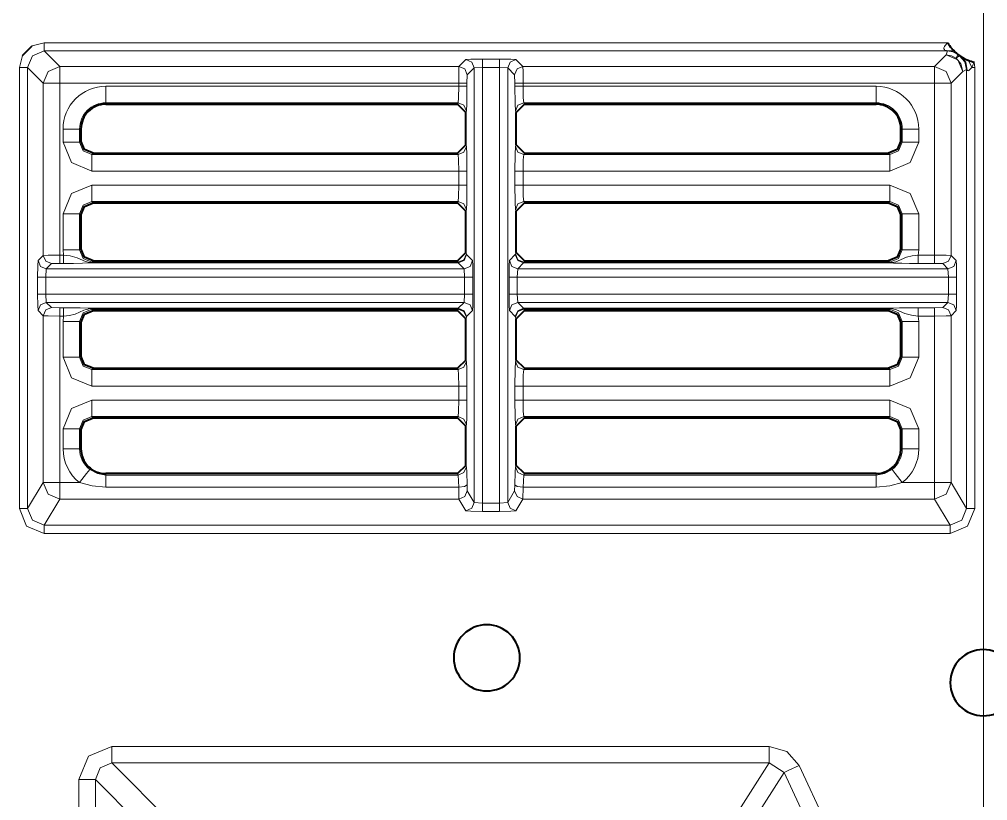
# Model space of a CAD drawing. Header units: millimetres. Extents: x 0 to 2941, y -405 to 1422.
# Drawn here: x 563.3 to 621.8, y 407.6 to 454.8 of the extents above; entities that cross this region are included whole.
import ezdxf

# ---------------------------------------------------------------- set-up
doc = ezdxf.new("R2010")
doc.units = ezdxf.units.MM
doc.layers.add('FINE', color=9, linetype='Continuous')
doc.layers.add('OUTLINE', color=7, linetype='Continuous')

msp = doc.modelspace()

# ---------------------------------------------------------------- linework, layer by layer
at = {"layer": 'FINE', "lineweight": 9}
for p, q in [((621.566, 467.028), (621.566, 329.885)), ((564.829, 453.377), (564.102, 453.189)), ((619.409, 453.377), (564.829, 453.377)), ((564.829, 452.877), (619.397, 452.877)), ((565.773, 451.933), (564.829, 452.877)), ((563.518, 452.605), (563.33, 451.878)), ((590.304, 452.354), (589.884, 451.933)), ((592.33, 452.379), (591.304, 452.379)), ((593.749, 451.933), (593.329, 452.354)), ((619.317, 452.64), (618.611, 451.933)), ((563.83, 451.878), (564.773, 450.934)), ((563.83, 425.213), (563.83, 451.878)), ((589.884, 451.933), (565.773, 451.933)), ((590.384, 451.434), (590.804, 451.854)), ((590.804, 451.854), (591.304, 451.879)), ((590.804, 425.586), (590.804, 451.854)), ((591.304, 451.879), (591.304, 425.544)), ((591.304, 451.879), (592.33, 451.879)), ((592.829, 451.854), (593.249, 451.434)), ((592.829, 451.854), (592.829, 425.586)), ((618.611, 451.933), (593.749, 451.933)), ((619.61, 450.934), (620.317, 451.641)), ((620.554, 451.762), (620.554, 425.213)), ((593.249, 451.434), (593.262, 450.934)), ((564.773, 450.934), (564.773, 440.521)), ((589.871, 450.739), (568.549, 450.739)), ((589.871, 450.934), (589.871, 450.739)), ((593.262, 450.934), (593.262, 450.739)), ((593.762, 450.934), (618.611, 450.934)), ((593.762, 450.739), (593.762, 450.934)), ((615.085, 450.739), (593.762, 450.739)), ((619.61, 440.521), (619.61, 450.934)), ((568.549, 449.74), (589.834, 449.74)), ((568.549, 449.659), (568.549, 449.74)), ((589.834, 449.74), (589.793, 449.659)), ((593.299, 449.241), (593.34, 449.158)), ((593.799, 449.74), (615.085, 449.74)), ((593.84, 449.659), (593.799, 449.74)), ((615.085, 449.74), (615.085, 449.659)), ((565.969, 448.158), (565.969, 447.36)), ((566.967, 448.158), (567.049, 448.158)), ((566.967, 447.36), (566.967, 448.158)), ((567.049, 447.442), (566.967, 447.36)), ((590.334, 447.111), (590.293, 447.193)), ((593.34, 447.193), (593.299, 447.111)), ((567.716, 446.611), (567.798, 446.693)), ((593.799, 446.611), (593.84, 446.693)), ((615.917, 446.611), (593.799, 446.611)), ((615.836, 446.693), (615.917, 446.611)), ((567.716, 445.613), (589.871, 445.613)), ((590.371, 444.773), (590.371, 445.613)), ((593.262, 445.613), (593.262, 444.773)), ((593.762, 445.613), (615.917, 445.613)), ((593.762, 444.773), (593.762, 445.613)), ((615.917, 444.773), (593.762, 444.773)), ((567.716, 443.774), (589.834, 443.774)), ((567.798, 443.693), (567.716, 443.774)), ((589.834, 443.774), (589.793, 443.693)), ((593.799, 443.774), (615.917, 443.774)), ((593.84, 443.693), (593.799, 443.774)), ((615.917, 443.774), (615.836, 443.693)), ((565.969, 443.025), (565.969, 440.86)), ((566.967, 443.025), (567.049, 442.944)), ((566.967, 440.86), (566.967, 443.025)), ((590.293, 443.193), (590.334, 443.275)), ((593.299, 443.275), (593.34, 443.193)), ((616.585, 442.944), (616.666, 443.025)), ((616.666, 443.025), (616.666, 440.86)), ((617.664, 440.86), (617.664, 443.025)), ((565.999, 440.533), (565.773, 440.533)), ((565.969, 440.86), (565.999, 440.533)), ((567.049, 440.942), (566.967, 440.86)), ((590.334, 440.611), (590.293, 440.693)), ((590.342, 440.563), (590.334, 440.611)), ((590.699, 440.205), (590.342, 440.563)), ((593.291, 440.563), (592.934, 440.205)), ((593.299, 440.611), (593.291, 440.563)), ((593.34, 440.693), (593.299, 440.611)), ((616.666, 440.86), (616.585, 440.942)), ((617.634, 440.533), (617.664, 440.86)), ((619.925, 440.205), (619.61, 440.521)), ((564.958, 439.705), (565.273, 440.021)), ((565.273, 440.021), (565.773, 440.033)), ((565.773, 440.033), (565.999, 440.033)), ((567.716, 440.111), (567.798, 440.193)), ((589.842, 440.079), (567.716, 440.079)), ((567.716, 440.063), (589.842, 440.063)), ((589.834, 440.111), (589.842, 440.079)), ((589.842, 440.063), (590.199, 439.705)), ((593.434, 439.705), (593.791, 440.063)), ((593.791, 440.079), (593.799, 440.111)), ((615.917, 440.079), (593.791, 440.079)), ((593.791, 440.063), (615.917, 440.063)), ((593.799, 440.111), (593.84, 440.193)), ((617.634, 440.033), (618.611, 440.033)), ((618.611, 440.033), (619.11, 440.021)), ((619.11, 440.021), (619.426, 439.705)), ((564.932, 439.206), (564.958, 439.705)), ((564.958, 439.705), (590.199, 439.705)), ((590.199, 439.705), (590.225, 439.206)), ((593.434, 439.705), (619.426, 439.705)), ((619.426, 439.705), (619.451, 439.206)), ((564.433, 439.206), (564.433, 438.18)), ((590.225, 439.206), (564.932, 439.206)), ((564.932, 438.18), (564.932, 439.206)), ((590.225, 439.206), (590.225, 438.18)), ((590.725, 438.18), (590.725, 439.206)), ((592.909, 439.206), (592.909, 438.18)), ((619.451, 439.206), (593.408, 439.206)), ((619.451, 439.206), (619.451, 438.18)), ((619.951, 438.18), (619.951, 439.206)), ((564.932, 438.18), (590.225, 438.18)), ((564.958, 437.68), (564.932, 438.18)), ((590.225, 438.18), (590.199, 437.68)), ((593.408, 438.18), (619.451, 438.18)), ((593.434, 437.68), (593.408, 438.18)), ((619.451, 438.18), (619.426, 437.68)), ((590.199, 437.68), (564.958, 437.68)), ((565.273, 437.365), (564.958, 437.68)), ((590.199, 437.68), (589.842, 437.323)), ((619.426, 437.68), (593.434, 437.68)), ((593.791, 437.323), (593.434, 437.68)), ((619.426, 437.68), (619.11, 437.365)), ((564.458, 437.18), (564.773, 436.865)), ((565.773, 437.352), (565.273, 437.365)), ((565.999, 437.352), (565.773, 437.352)), ((589.842, 437.323), (567.716, 437.323)), ((567.716, 437.306), (589.842, 437.306)), ((567.798, 437.193), (567.716, 437.274)), ((567.716, 437.274), (589.834, 437.274)), ((589.834, 437.274), (589.793, 437.193)), ((589.842, 437.306), (589.834, 437.274)), ((590.342, 436.823), (590.699, 437.18)), ((592.934, 437.18), (593.291, 436.823)), ((615.917, 437.323), (593.791, 437.323)), ((593.791, 437.306), (615.917, 437.306)), ((593.799, 437.274), (593.791, 437.306)), ((615.917, 437.274), (615.836, 437.193)), ((618.611, 437.352), (617.634, 437.352)), ((619.11, 437.365), (618.611, 437.352)), ((564.773, 436.865), (564.773, 426.786)), ((565.773, 436.852), (565.999, 436.852)), ((565.773, 426.786), (565.773, 436.852)), ((565.999, 436.852), (565.969, 436.525)), ((565.969, 436.525), (565.969, 434.36)), ((590.293, 436.693), (590.334, 436.775)), ((590.334, 436.775), (590.342, 436.823)), ((593.291, 436.823), (593.299, 436.775)), ((593.299, 436.775), (593.34, 436.693)), ((616.585, 436.444), (616.666, 436.525)), ((616.666, 436.525), (616.666, 434.36)), ((617.634, 436.852), (618.611, 436.852)), ((617.664, 436.525), (617.634, 436.852)), ((619.61, 426.786), (619.61, 436.865)), ((567.049, 434.442), (566.967, 434.36)), ((590.334, 434.111), (590.293, 434.193)), ((593.34, 434.193), (593.299, 434.111)), ((616.666, 434.36), (616.585, 434.442)), ((567.716, 433.611), (567.798, 433.693)), ((593.799, 433.611), (593.84, 433.693)), ((615.917, 433.611), (593.799, 433.611)), ((615.836, 433.693), (615.917, 433.611)), ((567.716, 432.613), (589.871, 432.613)), ((589.871, 432.613), (589.871, 431.773)), ((590.371, 431.773), (590.371, 432.613)), ((593.262, 432.613), (593.262, 431.773)), ((615.917, 431.773), (593.762, 431.773)), ((589.834, 430.774), (589.793, 430.693)), ((593.799, 430.774), (615.917, 430.774)), ((593.84, 430.693), (593.799, 430.774)), ((615.917, 430.774), (615.836, 430.693)), ((565.969, 430.025), (565.969, 428.828)), ((566.967, 428.828), (566.967, 430.025)), ((566.967, 430.025), (567.049, 429.944)), ((593.299, 430.275), (593.34, 430.193)), ((616.585, 429.944), (616.666, 430.025)), ((616.666, 430.025), (616.666, 428.828)), ((567.049, 428.828), (566.967, 428.828)), ((616.666, 428.828), (616.585, 428.828)), ((590.336, 427.742), (590.293, 427.828)), ((593.34, 427.828), (593.297, 427.742)), ((568.549, 427.242), (568.549, 427.328)), ((589.836, 427.242), (568.549, 427.242)), ((589.793, 427.328), (589.836, 427.242)), ((589.836, 427.242), (589.872, 426.515)), ((593.761, 426.515), (593.797, 427.242)), ((593.797, 427.242), (593.84, 427.328)), ((615.085, 427.242), (593.797, 427.242)), ((615.085, 427.328), (615.085, 427.242)), ((564.773, 426.786), (563.83, 425.213)), ((566.971, 426.786), (565.773, 426.786)), ((568.549, 426.515), (589.872, 426.515)), ((589.872, 426.515), (589.884, 425.787)), ((590.384, 426.287), (590.372, 426.651)), ((593.262, 426.651), (593.25, 426.287)), ((593.749, 425.787), (593.761, 426.515)), ((593.761, 426.515), (615.085, 426.515)), ((620.554, 425.213), (619.61, 426.786)), ((590.804, 425.586), (590.384, 426.287)), ((593.25, 426.287), (592.829, 425.586)), ((564.829, 424.213), (565.773, 425.787)), ((565.773, 425.787), (589.884, 425.787)), ((589.884, 425.787), (590.304, 425.087)), ((591.304, 425.544), (590.804, 425.586)), ((592.33, 425.544), (591.304, 425.544)), ((592.829, 425.586), (592.33, 425.544)), ((593.329, 425.087), (593.749, 425.787)), ((593.749, 425.787), (618.611, 425.787)), ((618.611, 425.787), (619.555, 424.213)), ((619.555, 424.213), (564.829, 424.213)), ((591.09, 387.665), (568.918, 409.837)), ((568.918, 409.837), (608.626, 409.837)), ((608.626, 409.837), (609.53, 409.26)), ((615.053, 399.779), (610.435, 409.682)), ((609.53, 409.26), (614.148, 399.357)), ((567.92, 408.838), (590.092, 386.667))]:
    msp.add_line(p, q, dxfattribs=at)
for points in [[(564.829, 453.377), (564.829, 453.028), (564.829, 452.877)], [(619.409, 453.377), (619.4, 453.369), (619.261, 453.215), (619.212, 453.136), (619.187, 453.066), (619.186, 453.012), (619.21, 452.963), (619.243, 452.934), (619.302, 452.909)], [(563.83, 451.878), (564.122, 452.585), (564.829, 452.877)], [(619.302, 452.909), (619.65, 452.888), (619.948, 452.735)], [(619.302, 452.909), (619.339, 452.897), (619.376, 452.886), (619.395, 452.879), (619.397, 452.877)], [(619.397, 452.877), (619.335, 452.693), (619.317, 452.64)], [(619.397, 452.877), (619.724, 452.822), (620.015, 452.664)], [(591.304, 452.379), (590.606, 452.372), (590.304, 452.354)], [(590.304, 452.354), (590.657, 452.207), (590.804, 451.854)], [(591.304, 452.379), (591.304, 452.228), (591.304, 451.879)], [(592.33, 452.379), (592.33, 452.228), (592.33, 451.879)], [(593.329, 452.354), (593.027, 452.372), (592.33, 452.379)], [(593.329, 452.354), (592.976, 452.207), (592.829, 451.854)], [(619.917, 452.44), (619.633, 452.589), (619.317, 452.64)], [(619.317, 452.64), (620.024, 452.347), (620.317, 451.641)], [(619.917, 452.44), (619.996, 452.621), (620.015, 452.664)], [(620.127, 452.581), (619.968, 452.474), (619.917, 452.44)], [(619.917, 452.44), (620.211, 452.088), (620.317, 451.641)], [(620.015, 452.664), (619.975, 452.709), (619.948, 452.735)], [(620.197, 452.549), (620.144, 452.577), (620.127, 452.581)], [(620.127, 452.581), (620.441, 452.224), (620.554, 451.762)], [(620.197, 452.549), (620.5, 452.192), (620.585, 451.713)], [(620.643, 452.317), (620.76, 452.105), (620.859, 451.878)], [(620.859, 451.878), (621.015, 452.194), (621.018, 452.201)], [(621.054, 425.213), (621.054, 451.878), (621.018, 452.201)], [(563.33, 451.878), (563.679, 451.878), (563.83, 451.878)], [(563.33, 451.878), (563.33, 425.213), (563.769, 424.152), (564.829, 423.713)], [(565.773, 451.933), (565.066, 451.641), (564.773, 450.934)], [(565.773, 451.933), (565.773, 451.632), (565.773, 450.934)], [(589.884, 451.933), (589.875, 451.632), (589.871, 450.934)], [(589.884, 451.933), (590.237, 451.787), (590.384, 451.434)], [(592.33, 425.544), (592.33, 451.879), (592.829, 451.854)], [(593.749, 451.933), (593.396, 451.787), (593.249, 451.434)], [(593.762, 450.934), (593.758, 451.632), (593.749, 451.933)], [(619.61, 450.934), (619.317, 451.641), (618.611, 451.933)], [(618.611, 450.934), (618.611, 451.632), (618.611, 451.933)], [(620.317, 451.641), (620.513, 451.741), (620.554, 451.762)], [(620.554, 451.762), (620.561, 451.753), (620.585, 451.713)], [(620.585, 451.713), (620.614, 451.686), (620.652, 451.684), (620.689, 451.701), (620.768, 451.768), (620.859, 451.878)], [(620.859, 451.878), (620.954, 451.878), (621.054, 451.878)], [(590.371, 450.739), (590.371, 450.934), (590.384, 451.434)], [(564.773, 450.934), (565.075, 450.934), (565.773, 450.934)], [(565.773, 440.533), (565.773, 450.934), (589.871, 450.934)], [(568.549, 450.739), (568.549, 450.05), (568.549, 449.74)], [(589.871, 450.739), (589.86, 450.05), (589.834, 449.74)], [(589.871, 450.934), (590.22, 450.934), (590.371, 450.934)], [(590.371, 450.739), (590.22, 450.739), (589.871, 450.739)], [(590.293, 449.158), (590.334, 449.241), (590.36, 449.706), (590.371, 450.739)], [(593.762, 450.934), (593.413, 450.934), (593.262, 450.934)], [(593.762, 450.739), (593.413, 450.739), (593.262, 450.739)], [(593.262, 450.739), (593.273, 449.706), (593.299, 449.241)], [(593.799, 449.74), (593.773, 450.05), (593.762, 450.739)], [(615.085, 449.74), (615.085, 450.05), (615.085, 450.739)], [(618.611, 450.934), (618.611, 440.533), (617.634, 440.533)], [(618.611, 450.934), (619.308, 450.934), (619.61, 450.934)], [(590.334, 449.241), (590.187, 449.593), (589.834, 449.74)], [(593.799, 449.74), (593.446, 449.593), (593.299, 449.241)], [(565.969, 448.158), (566.657, 448.158), (566.967, 448.158)], [(616.585, 448.158), (616.666, 448.158), (616.666, 447.36), (616.585, 447.442)], [(616.666, 448.158), (616.976, 448.158), (617.664, 448.158)], [(565.969, 447.36), (566.657, 447.36), (566.967, 447.36)], [(565.969, 447.36), (566.48, 446.124), (567.716, 445.613)], [(567.716, 446.611), (567.185, 446.829), (566.967, 447.36)], [(589.834, 446.611), (590.187, 446.758), (590.334, 447.111)], [(590.371, 445.613), (590.36, 446.645), (590.334, 447.111)], [(593.299, 447.111), (593.273, 446.645), (593.262, 445.613)], [(593.299, 447.111), (593.446, 446.758), (593.799, 446.611)], [(616.666, 447.36), (616.448, 446.829), (615.917, 446.611)], [(615.917, 445.613), (617.153, 446.124), (617.664, 447.36)], [(616.666, 447.36), (616.976, 447.36), (617.664, 447.36)], [(589.793, 446.693), (589.834, 446.611), (567.716, 446.611)], [(567.716, 445.613), (567.716, 446.301), (567.716, 446.611)], [(589.834, 446.611), (589.86, 446.301), (589.871, 445.613)], [(593.762, 445.613), (593.773, 446.301), (593.799, 446.611)], [(615.917, 446.611), (615.917, 446.301), (615.917, 445.613)], [(589.871, 445.613), (589.871, 444.773), (567.716, 444.773)], [(589.871, 445.613), (590.22, 445.613), (590.371, 445.613)], [(593.262, 445.613), (593.413, 445.613), (593.762, 445.613)], [(567.716, 444.773), (566.48, 444.261), (565.969, 443.025)], [(567.716, 444.773), (567.716, 444.084), (567.716, 443.774)], [(589.871, 444.773), (589.86, 444.084), (589.834, 443.774)], [(589.871, 444.773), (590.22, 444.773), (590.371, 444.773)], [(590.334, 443.275), (590.36, 443.74), (590.371, 444.773)], [(593.262, 444.773), (593.413, 444.773), (593.762, 444.773)], [(593.262, 444.773), (593.273, 443.74), (593.299, 443.275)], [(593.799, 443.774), (593.773, 444.084), (593.762, 444.773)], [(615.917, 444.773), (615.917, 444.084), (615.917, 443.774)], [(617.664, 443.025), (617.153, 444.261), (615.917, 444.773)], [(566.967, 443.025), (567.185, 443.556), (567.716, 443.774)], [(590.334, 443.275), (590.187, 443.628), (589.834, 443.774)], [(593.299, 443.275), (593.446, 443.628), (593.799, 443.774)], [(615.917, 443.774), (616.448, 443.556), (616.666, 443.025)], [(565.969, 443.025), (566.657, 443.025), (566.967, 443.025)], [(616.666, 443.025), (616.976, 443.025), (617.664, 443.025)], [(564.773, 440.521), (564.458, 440.205), (564.44, 439.903), (564.433, 439.206)], [(565.773, 440.533), (565.075, 440.53), (564.773, 440.521)], [(564.773, 440.521), (564.92, 440.167), (565.273, 440.021)], [(565.773, 440.533), (565.773, 440.184), (565.773, 440.033)], [(565.969, 440.86), (566.657, 440.86), (566.967, 440.86)], [(565.999, 440.533), (565.999, 440.184), (565.999, 440.033)], [(567.716, 440.079), (567.646, 440.081), (567.559, 440.09), (567.32, 440.15), (566.82, 440.372), (566.406, 440.483), (565.999, 440.533)], [(567.716, 440.111), (567.185, 440.329), (566.967, 440.86)], [(589.834, 440.111), (590.187, 440.258), (590.334, 440.611)], [(589.842, 440.079), (590.194, 440.222), (590.342, 440.563)], [(589.842, 440.063), (590.195, 440.209), (590.342, 440.563)], [(593.291, 440.563), (593.439, 440.222), (593.791, 440.079)], [(593.291, 440.563), (593.438, 440.209), (593.791, 440.063)], [(593.299, 440.611), (593.446, 440.258), (593.799, 440.111)], [(616.666, 440.86), (616.448, 440.329), (615.917, 440.111)], [(617.634, 440.533), (617.27, 440.49), (616.927, 440.412), (616.409, 440.188), (616.272, 440.137), (616.166, 440.108), (616.02, 440.084), (615.95, 440.08), (615.917, 440.079)], [(616.666, 440.86), (616.976, 440.86), (617.664, 440.86)], [(617.634, 440.533), (617.634, 440.184), (617.634, 440.033)], [(618.611, 440.533), (618.611, 440.184), (618.611, 440.033)], [(619.61, 440.521), (619.308, 440.53), (618.611, 440.533)], [(619.61, 440.521), (619.464, 440.167), (619.11, 440.021)], [(564.458, 440.205), (564.605, 439.852), (564.958, 439.705)], [(565.999, 440.033), (566.591, 440.037), (567.139, 440.046), (567.547, 440.059), (567.655, 440.062), (567.689, 440.063), (567.716, 440.063)], [(589.793, 440.193), (589.834, 440.111), (567.716, 440.111)], [(567.716, 440.111), (567.716, 440.101), (567.716, 440.079)], [(567.716, 440.079), (567.716, 440.068), (567.716, 440.063)], [(589.842, 440.079), (589.842, 440.068), (589.842, 440.063)], [(590.199, 439.705), (590.553, 439.852), (590.699, 440.205)], [(590.725, 439.206), (590.717, 439.903), (590.699, 440.205)], [(592.934, 440.205), (592.916, 439.903), (592.909, 439.206)], [(592.934, 440.205), (593.081, 439.852), (593.434, 439.705)], [(593.791, 440.063), (593.791, 440.068), (593.791, 440.079)], [(615.836, 440.193), (615.917, 440.111), (593.799, 440.111)], [(615.917, 440.111), (615.917, 440.101), (615.917, 440.079)], [(615.917, 440.079), (615.917, 440.068), (615.917, 440.063)], [(615.917, 440.063), (615.93, 440.063), (615.957, 440.062), (616.016, 440.061), (616.065, 440.059), (616.14, 440.057), (616.633, 440.043), (617.104, 440.036), (617.634, 440.033)], [(619.925, 440.205), (619.779, 439.852), (619.426, 439.705)], [(619.951, 439.206), (619.943, 439.903), (619.925, 440.205)], [(593.408, 438.18), (593.408, 439.206), (593.434, 439.705)], [(564.433, 439.206), (564.583, 439.206), (564.932, 439.206)], [(590.225, 439.206), (590.574, 439.206), (590.725, 439.206)], [(592.909, 439.206), (593.06, 439.206), (593.408, 439.206)], [(619.951, 439.206), (619.8, 439.206), (619.451, 439.206)], [(564.433, 438.18), (564.583, 438.18), (564.932, 438.18)], [(564.433, 438.18), (564.44, 437.482), (564.458, 437.18)], [(590.225, 438.18), (590.574, 438.18), (590.725, 438.18)], [(590.699, 437.18), (590.717, 437.482), (590.725, 438.18)], [(592.909, 438.18), (593.06, 438.18), (593.408, 438.18)], [(592.909, 438.18), (592.916, 437.482), (592.934, 437.18)], [(619.951, 438.18), (619.8, 438.18), (619.451, 438.18)], [(619.61, 436.865), (619.925, 437.18), (619.943, 437.482), (619.951, 438.18)], [(564.458, 437.18), (564.605, 437.534), (564.958, 437.68)], [(590.199, 437.68), (590.553, 437.534), (590.699, 437.18)], [(592.934, 437.18), (593.081, 437.534), (593.434, 437.68)], [(619.925, 437.18), (619.779, 437.534), (619.426, 437.68)], [(564.773, 436.865), (564.92, 437.218), (565.273, 437.365)], [(565.773, 436.852), (565.773, 437.201), (565.773, 437.352)], [(565.969, 436.525), (566.657, 436.525), (566.967, 436.525), (567.185, 437.056), (567.716, 437.274)], [(565.999, 436.852), (565.999, 437.201), (565.999, 437.352)], [(567.716, 437.323), (567.704, 437.323), (567.676, 437.323), (567.617, 437.324), (567.568, 437.326), (567.494, 437.329), (567, 437.343), (566.529, 437.35), (565.999, 437.352)], [(565.999, 436.852), (566.363, 436.895), (566.706, 436.973), (567.224, 437.198), (567.361, 437.249), (567.467, 437.278), (567.614, 437.301), (567.683, 437.306), (567.716, 437.306)], [(567.716, 437.306), (567.716, 437.318), (567.716, 437.323)], [(567.716, 437.306), (567.716, 437.285), (567.716, 437.274)], [(589.834, 437.274), (590.187, 437.127), (590.334, 436.775)], [(589.842, 437.323), (590.195, 437.176), (590.342, 436.823)], [(589.842, 437.323), (589.842, 437.318), (589.842, 437.306)], [(589.842, 437.306), (590.194, 437.164), (590.342, 436.823)], [(593.291, 436.823), (593.438, 437.176), (593.791, 437.323)], [(593.291, 436.823), (593.439, 437.164), (593.791, 437.306)], [(593.299, 436.775), (593.446, 437.127), (593.799, 437.274)], [(593.791, 437.306), (593.791, 437.318), (593.791, 437.323)], [(593.84, 437.193), (593.799, 437.274), (615.917, 437.274)], [(617.634, 437.352), (617.042, 437.349), (616.494, 437.34), (616.086, 437.327), (615.978, 437.324), (615.944, 437.323), (615.917, 437.323)], [(615.917, 437.306), (615.917, 437.318), (615.917, 437.323)], [(615.917, 437.306), (615.917, 437.285), (615.917, 437.274)], [(615.917, 437.306), (615.987, 437.304), (616.074, 437.295), (616.314, 437.235), (616.813, 437.014), (617.227, 436.902), (617.634, 436.852)], [(615.917, 437.274), (616.448, 437.056), (616.666, 436.525)], [(617.634, 436.852), (617.634, 437.201), (617.634, 437.352)], [(618.611, 436.852), (618.611, 437.201), (618.611, 437.352)], [(619.61, 436.865), (619.464, 437.218), (619.11, 437.365)], [(564.773, 436.865), (565.075, 436.856), (565.773, 436.852)], [(566.967, 434.36), (566.967, 436.525), (567.049, 436.444)], [(615.917, 432.613), (617.153, 433.124), (617.664, 434.36), (617.664, 436.525)], [(616.666, 436.525), (616.976, 436.525), (617.664, 436.525)], [(618.611, 436.852), (619.308, 436.856), (619.61, 436.865)], [(565.969, 434.36), (566.657, 434.36), (566.967, 434.36)], [(565.969, 434.36), (566.48, 433.124), (567.716, 432.613)], [(567.716, 433.611), (567.185, 433.829), (566.967, 434.36)], [(589.834, 433.611), (590.187, 433.758), (590.334, 434.111)], [(590.371, 432.613), (590.36, 433.645), (590.334, 434.111)], [(593.299, 434.111), (593.273, 433.645), (593.262, 432.613)], [(593.299, 434.111), (593.446, 433.758), (593.799, 433.611)], [(616.666, 434.36), (616.448, 433.829), (615.917, 433.611)], [(616.666, 434.36), (616.976, 434.36), (617.664, 434.36)], [(589.793, 433.693), (589.834, 433.611), (567.716, 433.611)], [(567.716, 433.611), (567.716, 433.301), (567.716, 432.613)], [(589.834, 433.611), (589.86, 433.301), (589.871, 432.613)], [(593.762, 432.613), (593.773, 433.301), (593.799, 433.611)], [(615.917, 433.611), (615.917, 433.301), (615.917, 432.613)], [(589.871, 432.613), (590.22, 432.613), (590.371, 432.613)], [(593.262, 432.613), (593.413, 432.613), (593.762, 432.613)], [(593.762, 431.773), (593.762, 432.613), (615.917, 432.613)], [(589.871, 431.773), (567.716, 431.773), (566.48, 431.261), (565.969, 430.025)], [(567.716, 430.774), (567.716, 431.084), (567.716, 431.773)], [(589.871, 431.773), (589.86, 431.084), (589.834, 430.774)], [(589.871, 431.773), (590.22, 431.773), (590.371, 431.773)], [(590.293, 430.193), (590.334, 430.275), (590.36, 430.74), (590.371, 431.773)], [(593.262, 431.773), (593.413, 431.773), (593.762, 431.773)], [(593.262, 431.773), (593.273, 430.74), (593.299, 430.275)], [(593.799, 430.774), (593.773, 431.084), (593.762, 431.773)], [(615.917, 430.774), (615.917, 431.084), (615.917, 431.773)], [(617.664, 428.828), (617.664, 430.025), (617.153, 431.261), (615.917, 431.773)], [(566.967, 430.025), (567.185, 430.556), (567.716, 430.774)], [(567.798, 430.693), (567.716, 430.774), (589.834, 430.774)], [(589.834, 430.774), (590.187, 430.627), (590.334, 430.275)], [(593.299, 430.275), (593.446, 430.627), (593.799, 430.774)], [(615.917, 430.774), (616.448, 430.556), (616.666, 430.025)], [(566.967, 430.025), (566.657, 430.025), (565.969, 430.025)], [(617.664, 430.025), (616.976, 430.025), (616.666, 430.025)], [(566.967, 428.828), (566.657, 428.828), (565.969, 428.828)], [(617.664, 428.828), (616.976, 428.828), (616.666, 428.828)], [(589.836, 427.242), (590.189, 427.389), (590.336, 427.742)], [(590.372, 426.651), (590.358, 427.415), (590.336, 427.742)], [(593.297, 427.742), (593.275, 427.415), (593.262, 426.651)], [(593.797, 427.242), (593.444, 427.389), (593.297, 427.742)], [(567.581, 427.576), (567.392, 427.331), (566.971, 426.786)], [(568.549, 427.242), (568.045, 427.326), (567.581, 427.576)], [(568.549, 426.515), (568.549, 427.025), (568.549, 427.242)], [(616.052, 427.576), (615.597, 427.329), (615.085, 427.242)], [(615.085, 426.515), (615.085, 427.025), (615.085, 427.242)], [(616.662, 426.786), (616.241, 427.331), (616.052, 427.576)], [(564.773, 426.786), (565.066, 426.08), (565.773, 425.787)], [(564.773, 426.786), (565.075, 426.786), (565.773, 426.786)], [(565.773, 425.787), (565.773, 426.095), (565.773, 426.786)], [(566.971, 426.786), (567.728, 426.583), (568.549, 426.515)], [(589.872, 426.515), (590.221, 426.556), (590.372, 426.651)], [(593.761, 426.515), (593.412, 426.556), (593.262, 426.651)], [(615.085, 426.515), (615.921, 426.586), (616.662, 426.786)], [(618.611, 425.787), (619.317, 426.08), (619.61, 426.786)], [(618.611, 426.786), (618.611, 426.095), (618.611, 425.787)], [(618.611, 426.786), (619.308, 426.786), (619.61, 426.786)], [(589.884, 425.787), (590.237, 425.934), (590.384, 426.287)], [(593.749, 425.787), (593.396, 425.934), (593.25, 426.287)], [(590.304, 425.087), (590.657, 425.233), (590.804, 425.586)], [(591.304, 425.044), (591.304, 425.198), (591.304, 425.544)], [(592.33, 425.044), (592.33, 425.198), (592.33, 425.544)], [(593.329, 425.087), (592.976, 425.233), (592.829, 425.586)], [(563.33, 425.213), (563.679, 425.213), (563.83, 425.213)], [(564.829, 424.213), (564.122, 424.505), (563.83, 425.213)], [(564.829, 423.713), (619.555, 423.713), (620.615, 424.152), (621.054, 425.213)], [(590.304, 425.087), (590.606, 425.057), (591.304, 425.044)], [(591.304, 425.044), (592.33, 425.044), (593.027, 425.057), (593.329, 425.087)], [(620.554, 425.213), (620.261, 424.505), (619.555, 424.213)], [(620.554, 425.213), (620.705, 425.213), (621.054, 425.213)], [(564.829, 423.713), (564.829, 424.059), (564.829, 424.213)], [(619.555, 424.213), (619.555, 424.059), (619.555, 423.713)], [(608.626, 410.835), (568.918, 410.835), (567.506, 410.251), (566.922, 408.838)], [(568.918, 410.835), (568.918, 410.149), (568.918, 409.837)], [(608.626, 410.835), (608.626, 410.149), (608.626, 409.837)], [(610.435, 409.682), (609.698, 410.523), (608.626, 410.835)], [(567.92, 408.838), (568.211, 409.546), (568.918, 409.837)], [(608.626, 409.837), (594.5, 387.665), (595.036, 387.508), (595.405, 387.089), (609.53, 409.26)], [(610.435, 409.682), (609.813, 409.392), (609.53, 409.26)], [(566.922, 408.838), (566.922, 403.834), (566.63, 403.128), (565.923, 402.835)], [(566.922, 408.838), (567.608, 408.838), (567.92, 408.838)], [(590.092, 381.662), (567.92, 403.834), (567.92, 408.838)]]:
    msp.add_lwpolyline(points, dxfattribs=at)
for points in [[(568.549, 450.739, 0.414243), (565.969, 448.158)], [(617.664, 447.36), (617.664, 448.158, 0.414204), (615.085, 450.739)], [(568.549, 449.74, 0.414245), (566.967, 448.158)], [(616.666, 448.158, 0.414214), (615.085, 449.74)], [(618.611, 436.852), (618.611, 426.786), (616.662, 426.786, 0.232232), (617.665, 428.828)], [(565.969, 428.828, 0.232244), (566.971, 426.786)], [(566.967, 428.828, 0.232249), (567.581, 427.576)], [(616.052, 427.576, 0.232198), (616.666, 428.828)]]:
    msp.add_lwpolyline(points, format="xyb", dxfattribs=at)
at = {"layer": 'OUTLINE', "lineweight": 40}
for p, q in [((563.518, 452.605), (564.102, 453.189)), ((593.84, 449.659), (615.085, 449.659)), ((590.293, 447.193), (590.293, 449.158)), ((567.049, 448.158), (567.049, 447.442)), ((616.585, 447.442), (616.585, 448.158)), ((590.293, 447.193), (589.793, 446.693)), ((593.84, 446.693), (593.34, 447.193)), ((567.798, 446.693), (589.793, 446.693)), ((593.84, 446.693), (615.836, 446.693)), ((567.798, 443.693), (589.793, 443.693)), ((589.793, 443.693), (590.293, 443.193)), ((567.049, 442.944), (567.049, 440.942)), ((590.293, 440.693), (590.293, 443.193)), ((616.585, 440.942), (616.585, 442.944)), ((590.293, 440.693), (589.793, 440.193)), ((593.84, 440.193), (593.34, 440.693)), ((567.798, 440.193), (589.793, 440.193)), ((593.84, 440.193), (615.836, 440.193)), ((567.798, 437.193), (589.793, 437.193)), ((589.793, 437.193), (590.293, 436.693)), ((567.049, 436.444), (567.049, 434.442)), ((590.293, 434.193), (590.293, 436.693)), ((616.585, 434.442), (616.585, 436.444)), ((590.293, 434.193), (589.793, 433.693)), ((593.84, 433.693), (593.34, 434.193)), ((567.798, 433.693), (589.793, 433.693)), ((593.84, 433.693), (615.836, 433.693)), ((567.798, 430.693), (589.793, 430.693)), ((589.793, 430.693), (590.293, 430.193)), ((593.84, 430.693), (615.836, 430.693)), ((567.049, 429.944), (567.049, 428.828)), ((590.293, 427.828), (590.293, 430.193)), ((616.585, 428.828), (616.585, 429.944)), ((590.293, 427.828), (589.793, 427.328)), ((593.84, 427.328), (593.34, 427.828)), ((589.793, 427.328), (568.549, 427.328)), ((615.085, 427.328), (593.84, 427.328))]:
    msp.add_line(p, q, dxfattribs=at)
for points in [[(619.409, 453.377, 0.084639), (619.948, 452.735)], [(619.948, 452.735, 0.030515), (620.197, 452.549)], [(620.197, 452.549, 0.050258), (620.643, 452.317, 0.039241), (621.018, 452.201)], [(568.549, 449.658, 0.414214), (567.049, 448.158)], [(616.585, 448.158, 0.41423), (615.085, 449.658)], [(567.049, 428.828, 0.414214), (568.549, 427.328)], [(615.085, 427.328, 0.414197), (616.585, 428.828)]]:
    msp.add_lwpolyline(points, format="xyb", dxfattribs=at)
for points in [[(568.549, 449.659), (589.793, 449.659), (590.293, 449.158)], [(593.34, 447.193), (593.34, 449.158), (593.84, 449.659)], [(567.798, 446.693), (567.268, 446.912), (567.049, 447.442)], [(616.585, 447.442), (616.365, 446.912), (615.836, 446.693)], [(567.049, 442.944), (567.268, 443.474), (567.798, 443.693)], [(593.34, 440.693), (593.34, 443.193), (593.84, 443.693)], [(593.84, 443.693), (615.836, 443.693), (616.365, 443.474), (616.585, 442.944)], [(567.798, 440.193), (567.268, 440.412), (567.049, 440.942)], [(616.585, 440.942), (616.365, 440.412), (615.836, 440.193)], [(567.049, 436.444), (567.268, 436.973), (567.798, 437.193)], [(593.34, 434.193), (593.34, 436.693), (593.84, 437.193)], [(593.84, 437.193), (615.836, 437.193), (616.365, 436.973), (616.585, 436.444)], [(567.798, 433.693), (567.268, 433.912), (567.049, 434.442)], [(616.585, 434.442), (616.365, 433.912), (615.836, 433.693)], [(567.049, 429.944), (567.268, 430.473), (567.798, 430.693)], [(593.34, 427.828), (593.34, 430.193), (593.84, 430.693)], [(615.836, 430.693), (616.365, 430.473), (616.585, 429.944)]]:
    msp.add_lwpolyline(points, dxfattribs=at)
for points in [[(593.567, 416.19, 0.414201), (591.567, 418.19, 0.414226), (589.567, 416.19, 0.414201), (591.567, 414.19, 0.414226)], [(623.567, 414.69, 0.414251), (621.566, 416.69, 0.414201), (619.567, 414.69, 0.414176), (621.566, 412.69, 0.414226)]]:
    msp.add_lwpolyline(points, format="xyb", close=True, dxfattribs=at)

doc.saveas('drawing.dxf')
